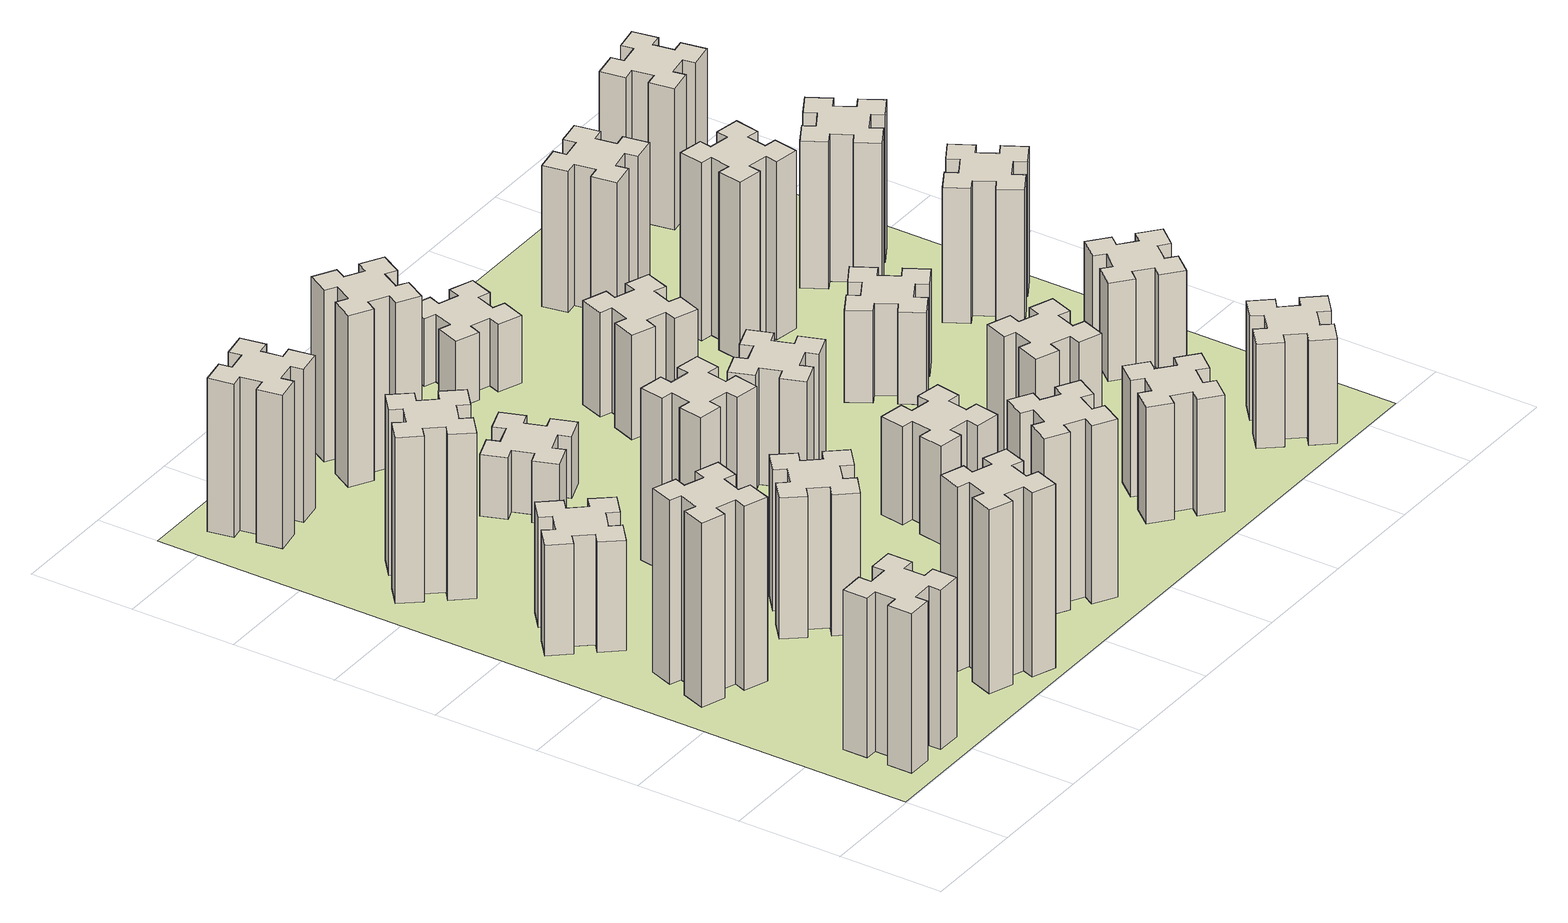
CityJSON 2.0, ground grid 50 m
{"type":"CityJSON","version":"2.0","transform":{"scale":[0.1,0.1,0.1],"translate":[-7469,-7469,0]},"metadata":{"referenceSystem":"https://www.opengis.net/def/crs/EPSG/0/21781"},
"CityObjects":{
"building1":{"type":"Building","attributes":{"class":"1000","function":"1000","usage":"1000","yearOfConstruction":2016,"roofType":"1000","measuredHeight":78,"storeysAboveGround":30,"storeysBelowGround":0},"geometry":[{"type":"Solid","lod":"1","boundaries":[[[[0,1,2,3,4,5,6,7,8,9,10,11,12,13,14,15,16,17,18,19]],[[17,16,20,21]],[[16,15,22,20]],[[15,14,23,22]],[[14,13,24,23]],[[13,12,25,24]],[[12,11,26,25]],[[11,10,27,26]],[[10,9,28,27]],[[9,8,29,28]],[[8,7,30,29]],[[7,6,31,30]],[[6,5,32,31]],[[5,4,33,32]],[[4,3,34,33]],[[3,2,35,34]],[[2,1,36,35]],[[1,0,37,36]],[[0,19,38,37]],[[19,18,39,38]],[[18,17,21,39]],[[24,25,26,27,28,29,30,31,32,33,34,35,36,37,38,39,21,20,22,23]]]]}]},
"building2":{"type":"Building","attributes":{"class":"1000","function":"1000","usage":"1000","yearOfConstruction":2016,"roofType":"1000","measuredHeight":90,"storeysAboveGround":30,"storeysBelowGround":0},"geometry":[{"type":"Solid","lod":"1","boundaries":[[[[40,41,42,43,44,45,46,47,48,49,50,51,52,53,54,55,56,57,58,59]],[[57,56,60,61]],[[56,55,62,60]],[[55,54,63,62]],[[54,53,64,63]],[[53,52,65,64]],[[52,51,66,65]],[[51,50,67,66]],[[50,49,68,67]],[[49,48,69,68]],[[48,47,70,69]],[[47,46,71,70]],[[46,45,72,71]],[[45,44,73,72]],[[44,43,74,73]],[[43,42,75,74]],[[42,41,76,75]],[[41,40,77,76]],[[40,59,78,77]],[[59,58,79,78]],[[58,57,61,79]],[[64,65,66,67,68,69,70,71,72,73,74,75,76,77,78,79,61,60,62,63]]]]}]},
"building3":{"type":"Building","attributes":{"class":"1000","function":"1000","usage":"1000","yearOfConstruction":2016,"roofType":"1000","measuredHeight":54,"storeysAboveGround":30,"storeysBelowGround":0},"geometry":[{"type":"Solid","lod":"1","boundaries":[[[[80,81,82,83,84,85,86,87,88,89,90,91,92,93,94,95,96,97,98,99]],[[97,96,100,101]],[[96,95,102,100]],[[95,94,103,102]],[[94,93,104,103]],[[93,92,105,104]],[[92,91,106,105]],[[91,90,107,106]],[[90,89,108,107]],[[89,88,109,108]],[[88,87,110,109]],[[87,86,111,110]],[[86,85,112,111]],[[85,84,113,112]],[[84,83,114,113]],[[83,82,115,114]],[[82,81,116,115]],[[81,80,117,116]],[[80,99,118,117]],[[99,98,119,118]],[[98,97,101,119]],[[104,105,106,107,108,109,110,111,112,113,114,115,116,117,118,119,101,100,102,103]]]]}]},
"building4":{"type":"Building","attributes":{"class":"1000","function":"1000","usage":"1000","yearOfConstruction":2016,"roofType":"1000","measuredHeight":81,"storeysAboveGround":30,"storeysBelowGround":0},"geometry":[{"type":"Solid","lod":"1","boundaries":[[[[120,121,122,123,124,125,126,127,128,129,130,131,132,133,134,135,136,137,138,139]],[[137,136,140,141]],[[136,135,142,140]],[[135,134,143,142]],[[134,133,144,143]],[[133,132,145,144]],[[132,131,146,145]],[[131,130,147,146]],[[130,129,148,147]],[[129,128,149,148]],[[128,127,150,149]],[[127,126,151,150]],[[126,125,152,151]],[[125,124,153,152]],[[124,123,154,153]],[[123,122,155,154]],[[122,121,156,155]],[[121,120,157,156]],[[120,139,158,157]],[[139,138,159,158]],[[138,137,141,159]],[[144,145,146,147,148,149,150,151,152,153,154,155,156,157,158,159,141,140,142,143]]]]}]},
"building5":{"type":"Building","attributes":{"class":"1000","function":"1000","usage":"1000","yearOfConstruction":2016,"roofType":"1000","measuredHeight":90,"storeysAboveGround":30,"storeysBelowGround":0},"geometry":[{"type":"Solid","lod":"1","boundaries":[[[[160,161,162,163,164,165,166,167,168,169,170,171,172,173,174,175,176,177,178,179]],[[177,176,180,181]],[[176,175,182,180]],[[175,174,183,182]],[[174,173,184,183]],[[173,172,185,184]],[[172,171,186,185]],[[171,170,187,186]],[[170,169,188,187]],[[169,168,189,188]],[[168,167,190,189]],[[167,166,191,190]],[[166,165,192,191]],[[165,164,193,192]],[[164,163,194,193]],[[163,162,195,194]],[[162,161,196,195]],[[161,160,197,196]],[[160,179,198,197]],[[179,178,199,198]],[[178,177,181,199]],[[184,185,186,187,188,189,190,191,192,193,194,195,196,197,198,199,181,180,182,183]]]]}]},
"building6":{"type":"Building","attributes":{"class":"1000","function":"1000","usage":"1000","yearOfConstruction":2016,"roofType":"1000","measuredHeight":69,"storeysAboveGround":30,"storeysBelowGround":0},"geometry":[{"type":"Solid","lod":"1","boundaries":[[[[200,201,202,203,204,205,206,207,208,209,210,211,212,213,214,215,216,217,218,219]],[[217,216,220,221]],[[216,215,222,220]],[[215,214,223,222]],[[214,213,224,223]],[[213,212,225,224]],[[212,211,226,225]],[[211,210,227,226]],[[210,209,228,227]],[[209,208,229,228]],[[208,207,230,229]],[[207,206,231,230]],[[206,205,232,231]],[[205,204,233,232]],[[204,203,234,233]],[[203,202,235,234]],[[202,201,236,235]],[[201,200,237,236]],[[200,219,238,237]],[[219,218,239,238]],[[218,217,221,239]],[[224,225,226,227,228,229,230,231,232,233,234,235,236,237,238,239,221,220,222,223]]]]}]},
"building7":{"type":"Building","attributes":{"class":"1000","function":"1000","usage":"1000","yearOfConstruction":2016,"roofType":"1000","measuredHeight":75,"storeysAboveGround":30,"storeysBelowGround":0},"geometry":[{"type":"Solid","lod":"1","boundaries":[[[[240,241,242,243,244,245,246,247,248,249,250,251,252,253,254,255,256,257,258,259]],[[257,256,260,261]],[[256,255,262,260]],[[255,254,263,262]],[[254,253,264,263]],[[253,252,265,264]],[[252,251,266,265]],[[251,250,267,266]],[[250,249,268,267]],[[249,248,269,268]],[[248,247,270,269]],[[247,246,271,270]],[[246,245,272,271]],[[245,244,273,272]],[[244,243,274,273]],[[243,242,275,274]],[[242,241,276,275]],[[241,240,277,276]],[[240,259,278,277]],[[259,258,279,278]],[[258,257,261,279]],[[264,265,266,267,268,269,270,271,272,273,274,275,276,277,278,279,261,260,262,263]]]]}]},
"building8":{"type":"Building","attributes":{"class":"1000","function":"1000","usage":"1000","yearOfConstruction":2016,"roofType":"1000","measuredHeight":84,"storeysAboveGround":30,"storeysBelowGround":0},"geometry":[{"type":"Solid","lod":"1","boundaries":[[[[280,281,282,283,284,285,286,287,288,289,290,291,292,293,294,295,296,297,298,299]],[[297,296,300,301]],[[296,295,302,300]],[[295,294,303,302]],[[294,293,304,303]],[[293,292,305,304]],[[292,291,306,305]],[[291,290,307,306]],[[290,289,308,307]],[[289,288,309,308]],[[288,287,310,309]],[[287,286,311,310]],[[286,285,312,311]],[[285,284,313,312]],[[284,283,314,313]],[[283,282,315,314]],[[282,281,316,315]],[[281,280,317,316]],[[280,299,318,317]],[[299,298,319,318]],[[298,297,301,319]],[[304,305,306,307,308,309,310,311,312,313,314,315,316,317,318,319,301,300,302,303]]]]}]},
"building9":{"type":"Building","attributes":{"class":"1000","function":"1000","usage":"1000","yearOfConstruction":2016,"roofType":"1000","measuredHeight":87,"storeysAboveGround":30,"storeysBelowGround":0},"geometry":[{"type":"Solid","lod":"1","boundaries":[[[[320,321,322,323,324,325,326,327,328,329,330,331,332,333,334,335,336,337,338,339]],[[337,336,340,341]],[[336,335,342,340]],[[335,334,343,342]],[[334,333,344,343]],[[333,332,345,344]],[[332,331,346,345]],[[331,330,347,346]],[[330,329,348,347]],[[329,328,349,348]],[[328,327,350,349]],[[327,326,351,350]],[[326,325,352,351]],[[325,324,353,352]],[[324,323,354,353]],[[323,322,355,354]],[[322,321,356,355]],[[321,320,357,356]],[[320,339,358,357]],[[339,338,359,358]],[[338,337,341,359]],[[344,345,346,347,348,349,350,351,352,353,354,355,356,357,358,359,341,340,342,343]]]]}]},
"building10":{"type":"Building","attributes":{"class":"1000","function":"1000","usage":"1000","yearOfConstruction":2016,"roofType":"1000","measuredHeight":30,"storeysAboveGround":30,"storeysBelowGround":0},"geometry":[{"type":"Solid","lod":"1","boundaries":[[[[360,361,362,363,364,365,366,367,368,369,370,371,372,373,374,375,376,377,378,379]],[[377,376,380,381]],[[376,375,382,380]],[[375,374,383,382]],[[374,373,384,383]],[[373,372,385,384]],[[372,371,386,385]],[[371,370,387,386]],[[370,369,388,387]],[[369,368,389,388]],[[368,367,390,389]],[[367,366,391,390]],[[366,365,392,391]],[[365,364,393,392]],[[364,363,394,393]],[[363,362,395,394]],[[362,361,396,395]],[[361,360,397,396]],[[360,379,398,397]],[[379,378,399,398]],[[378,377,381,399]],[[384,385,386,387,388,389,390,391,392,393,394,395,396,397,398,399,381,380,382,383]]]]}]},
"building11":{"type":"Building","attributes":{"class":"1000","function":"1000","usage":"1000","yearOfConstruction":2016,"roofType":"1000","measuredHeight":84,"storeysAboveGround":30,"storeysBelowGround":0},"geometry":[{"type":"Solid","lod":"1","boundaries":[[[[400,401,402,403,404,405,406,407,408,409,410,411,412,413,414,415,416,417,418,419]],[[417,416,420,421]],[[416,415,422,420]],[[415,414,423,422]],[[414,413,424,423]],[[413,412,425,424]],[[412,411,426,425]],[[411,410,427,426]],[[410,409,428,427]],[[409,408,429,428]],[[408,407,430,429]],[[407,406,431,430]],[[406,405,432,431]],[[405,404,433,432]],[[404,403,434,433]],[[403,402,435,434]],[[402,401,436,435]],[[401,400,437,436]],[[400,419,438,437]],[[419,418,439,438]],[[418,417,421,439]],[[424,425,426,427,428,429,430,431,432,433,434,435,436,437,438,439,421,420,422,423]]]]}]},
"building12":{"type":"Building","attributes":{"class":"1000","function":"1000","usage":"1000","yearOfConstruction":2016,"roofType":"1000","measuredHeight":48,"storeysAboveGround":30,"storeysBelowGround":0},"geometry":[{"type":"Solid","lod":"1","boundaries":[[[[440,441,442,443,444,445,446,447,448,449,450,451,452,453,454,455,456,457,458,459]],[[457,456,460,461]],[[456,455,462,460]],[[455,454,463,462]],[[454,453,464,463]],[[453,452,465,464]],[[452,451,466,465]],[[451,450,467,466]],[[450,449,468,467]],[[449,448,469,468]],[[448,447,470,469]],[[447,446,471,470]],[[446,445,472,471]],[[445,444,473,472]],[[444,443,474,473]],[[443,442,475,474]],[[442,441,476,475]],[[441,440,477,476]],[[440,459,478,477]],[[459,458,479,478]],[[458,457,461,479]],[[464,465,466,467,468,469,470,471,472,473,474,475,476,477,478,479,461,460,462,463]]]]}]},
"building13":{"type":"Building","attributes":{"class":"1000","function":"1000","usage":"1000","yearOfConstruction":2016,"roofType":"1000","measuredHeight":57,"storeysAboveGround":30,"storeysBelowGround":0},"geometry":[{"type":"Solid","lod":"1","boundaries":[[[[480,481,482,483,484,485,486,487,488,489,490,491,492,493,494,495,496,497,498,499]],[[497,496,500,501]],[[496,495,502,500]],[[495,494,503,502]],[[494,493,504,503]],[[493,492,505,504]],[[492,491,506,505]],[[491,490,507,506]],[[490,489,508,507]],[[489,488,509,508]],[[488,487,510,509]],[[487,486,511,510]],[[486,485,512,511]],[[485,484,513,512]],[[484,483,514,513]],[[483,482,515,514]],[[482,481,516,515]],[[481,480,517,516]],[[480,499,518,517]],[[499,498,519,518]],[[498,497,501,519]],[[504,505,506,507,508,509,510,511,512,513,514,515,516,517,518,519,501,500,502,503]]]]}]},
"building14":{"type":"Building","attributes":{"class":"1000","function":"1000","usage":"1000","yearOfConstruction":2016,"roofType":"1000","measuredHeight":57,"storeysAboveGround":30,"storeysBelowGround":0},"geometry":[{"type":"Solid","lod":"1","boundaries":[[[[520,521,522,523,524,525,526,527,528,529,530,531,532,533,534,535,536,537,538,539]],[[537,536,540,541]],[[536,535,542,540]],[[535,534,543,542]],[[534,533,544,543]],[[533,532,545,544]],[[532,531,546,545]],[[531,530,547,546]],[[530,529,548,547]],[[529,528,549,548]],[[528,527,550,549]],[[527,526,551,550]],[[526,525,552,551]],[[525,524,553,552]],[[524,523,554,553]],[[523,522,555,554]],[[522,521,556,555]],[[521,520,557,556]],[[520,539,558,557]],[[539,538,559,558]],[[538,537,541,559]],[[544,545,546,547,548,549,550,551,552,553,554,555,556,557,558,559,541,540,542,543]]]]}]},
"building15":{"type":"Building","attributes":{"class":"1000","function":"1000","usage":"1000","yearOfConstruction":2016,"roofType":"1000","measuredHeight":51,"storeysAboveGround":30,"storeysBelowGround":0},"geometry":[{"type":"Solid","lod":"1","boundaries":[[[[560,561,562,563,564,565,566,567,568,569,570,571,572,573,574,575,576,577,578,579]],[[577,576,580,581]],[[576,575,582,580]],[[575,574,583,582]],[[574,573,584,583]],[[573,572,585,584]],[[572,571,586,585]],[[571,570,587,586]],[[570,569,588,587]],[[569,568,589,588]],[[568,567,590,589]],[[567,566,591,590]],[[566,565,592,591]],[[565,564,593,592]],[[564,563,594,593]],[[563,562,595,594]],[[562,561,596,595]],[[561,560,597,596]],[[560,579,598,597]],[[579,578,599,598]],[[578,577,581,599]],[[584,585,586,587,588,589,590,591,592,593,594,595,596,597,598,599,581,580,582,583]]]]}]},
"building16":{"type":"Building","attributes":{"class":"1000","function":"1000","usage":"1000","yearOfConstruction":2016,"roofType":"1000","measuredHeight":33,"storeysAboveGround":30,"storeysBelowGround":0},"geometry":[{"type":"Solid","lod":"1","boundaries":[[[[600,601,602,603,604,605,606,607,608,609,610,611,612,613,614,615,616,617,618,619]],[[617,616,620,621]],[[616,615,622,620]],[[615,614,623,622]],[[614,613,624,623]],[[613,612,625,624]],[[612,611,626,625]],[[611,610,627,626]],[[610,609,628,627]],[[609,608,629,628]],[[608,607,630,629]],[[607,606,631,630]],[[606,605,632,631]],[[605,604,633,632]],[[604,603,634,633]],[[603,602,635,634]],[[602,601,636,635]],[[601,600,637,636]],[[600,619,638,637]],[[619,618,639,638]],[[618,617,621,639]],[[624,625,626,627,628,629,630,631,632,633,634,635,636,637,638,639,621,620,622,623]]]]}]},
"building17":{"type":"Building","attributes":{"class":"1000","function":"1000","usage":"1000","yearOfConstruction":2016,"roofType":"1000","measuredHeight":60,"storeysAboveGround":30,"storeysBelowGround":0},"geometry":[{"type":"Solid","lod":"1","boundaries":[[[[640,641,642,643,644,645,646,647,648,649,650,651,652,653,654,655,656,657,658,659]],[[657,656,660,661]],[[656,655,662,660]],[[655,654,663,662]],[[654,653,664,663]],[[653,652,665,664]],[[652,651,666,665]],[[651,650,667,666]],[[650,649,668,667]],[[649,648,669,668]],[[648,647,670,669]],[[647,646,671,670]],[[646,645,672,671]],[[645,644,673,672]],[[644,643,674,673]],[[643,642,675,674]],[[642,641,676,675]],[[641,640,677,676]],[[640,659,678,677]],[[659,658,679,678]],[[658,657,661,679]],[[664,665,666,667,668,669,670,671,672,673,674,675,676,677,678,679,661,660,662,663]]]]}]},
"building18":{"type":"Building","attributes":{"class":"1000","function":"1000","usage":"1000","yearOfConstruction":2016,"roofType":"1000","measuredHeight":45,"storeysAboveGround":30,"storeysBelowGround":0},"geometry":[{"type":"Solid","lod":"1","boundaries":[[[[680,681,682,683,684,685,686,687,688,689,690,691,692,693,694,695,696,697,698,699]],[[697,696,700,701]],[[696,695,702,700]],[[695,694,703,702]],[[694,693,704,703]],[[693,692,705,704]],[[692,691,706,705]],[[691,690,707,706]],[[690,689,708,707]],[[689,688,709,708]],[[688,687,710,709]],[[687,686,711,710]],[[686,685,712,711]],[[685,684,713,712]],[[684,683,714,713]],[[683,682,715,714]],[[682,681,716,715]],[[681,680,717,716]],[[680,699,718,717]],[[699,698,719,718]],[[698,697,701,719]],[[704,705,706,707,708,709,710,711,712,713,714,715,716,717,718,719,701,700,702,703]]]]}]},
"building19":{"type":"Building","attributes":{"class":"1000","function":"1000","usage":"1000","yearOfConstruction":2016,"roofType":"1000","measuredHeight":51,"storeysAboveGround":30,"storeysBelowGround":0},"geometry":[{"type":"Solid","lod":"1","boundaries":[[[[720,721,722,723,724,725,726,727,728,729,730,731,732,733,734,735,736,737,738,739]],[[737,736,740,741]],[[736,735,742,740]],[[735,734,743,742]],[[734,733,744,743]],[[733,732,745,744]],[[732,731,746,745]],[[731,730,747,746]],[[730,729,748,747]],[[729,728,749,748]],[[728,727,750,749]],[[727,726,751,750]],[[726,725,752,751]],[[725,724,753,752]],[[724,723,754,753]],[[723,722,755,754]],[[722,721,756,755]],[[721,720,757,756]],[[720,739,758,757]],[[739,738,759,758]],[[738,737,741,759]],[[744,745,746,747,748,749,750,751,752,753,754,755,756,757,758,759,741,740,742,743]]]]}]},
"building20":{"type":"Building","attributes":{"class":"1000","function":"1000","usage":"1000","yearOfConstruction":2016,"roofType":"1000","measuredHeight":87,"storeysAboveGround":30,"storeysBelowGround":0},"geometry":[{"type":"Solid","lod":"1","boundaries":[[[[760,761,762,763,764,765,766,767,768,769,770,771,772,773,774,775,776,777,778,779]],[[777,776,780,781]],[[776,775,782,780]],[[775,774,783,782]],[[774,773,784,783]],[[773,772,785,784]],[[772,771,786,785]],[[771,770,787,786]],[[770,769,788,787]],[[769,768,789,788]],[[768,767,790,789]],[[767,766,791,790]],[[766,765,792,791]],[[765,764,793,792]],[[764,763,794,793]],[[763,762,795,794]],[[762,761,796,795]],[[761,760,797,796]],[[760,779,798,797]],[[779,778,799,798]],[[778,777,781,799]],[[784,785,786,787,788,789,790,791,792,793,794,795,796,797,798,799,781,780,782,783]]]]}]},
"building21":{"type":"Building","attributes":{"class":"1000","function":"1000","usage":"1000","yearOfConstruction":2016,"roofType":"1000","measuredHeight":69,"storeysAboveGround":30,"storeysBelowGround":0},"geometry":[{"type":"Solid","lod":"1","boundaries":[[[[800,801,802,803,804,805,806,807,808,809,810,811,812,813,814,815,816,817,818,819]],[[817,816,820,821]],[[816,815,822,820]],[[815,814,823,822]],[[814,813,824,823]],[[813,812,825,824]],[[812,811,826,825]],[[811,810,827,826]],[[810,809,828,827]],[[809,808,829,828]],[[808,807,830,829]],[[807,806,831,830]],[[806,805,832,831]],[[805,804,833,832]],[[804,803,834,833]],[[803,802,835,834]],[[802,801,836,835]],[[801,800,837,836]],[[800,819,838,837]],[[819,818,839,838]],[[818,817,821,839]],[[824,825,826,827,828,829,830,831,832,833,834,835,836,837,838,839,821,820,822,823]]]]}]},
"building22":{"type":"Building","attributes":{"class":"1000","function":"1000","usage":"1000","yearOfConstruction":2016,"roofType":"1000","measuredHeight":48,"storeysAboveGround":30,"storeysBelowGround":0},"geometry":[{"type":"Solid","lod":"1","boundaries":[[[[840,841,842,843,844,845,846,847,848,849,850,851,852,853,854,855,856,857,858,859]],[[857,856,860,861]],[[856,855,862,860]],[[855,854,863,862]],[[854,853,864,863]],[[853,852,865,864]],[[852,851,866,865]],[[851,850,867,866]],[[850,849,868,867]],[[849,848,869,868]],[[848,847,870,869]],[[847,846,871,870]],[[846,845,872,871]],[[845,844,873,872]],[[844,843,874,873]],[[843,842,875,874]],[[842,841,876,875]],[[841,840,877,876]],[[840,859,878,877]],[[859,858,879,878]],[[858,857,861,879]],[[864,865,866,867,868,869,870,871,872,873,874,875,876,877,878,879,861,860,862,863]]]]}]},
"building23":{"type":"Building","attributes":{"class":"1000","function":"1000","usage":"1000","yearOfConstruction":2016,"roofType":"1000","measuredHeight":66,"storeysAboveGround":30,"storeysBelowGround":0},"geometry":[{"type":"Solid","lod":"1","boundaries":[[[[880,881,882,883,884,885,886,887,888,889,890,891,892,893,894,895,896,897,898,899]],[[897,896,900,901]],[[896,895,902,900]],[[895,894,903,902]],[[894,893,904,903]],[[893,892,905,904]],[[892,891,906,905]],[[891,890,907,906]],[[890,889,908,907]],[[889,888,909,908]],[[888,887,910,909]],[[887,886,911,910]],[[886,885,912,911]],[[885,884,913,912]],[[884,883,914,913]],[[883,882,915,914]],[[882,881,916,915]],[[881,880,917,916]],[[880,899,918,917]],[[899,898,919,918]],[[898,897,901,919]],[[904,905,906,907,908,909,910,911,912,913,914,915,916,917,918,919,901,900,902,903]]]]}]},
"building24":{"type":"Building","attributes":{"class":"1000","function":"1000","usage":"1000","yearOfConstruction":2016,"roofType":"1000","measuredHeight":72,"storeysAboveGround":30,"storeysBelowGround":0},"geometry":[{"type":"Solid","lod":"1","boundaries":[[[[920,921,922,923,924,925,926,927,928,929,930,931,932,933,934,935,936,937,938,939]],[[937,936,940,941]],[[936,935,942,940]],[[935,934,943,942]],[[934,933,944,943]],[[933,932,945,944]],[[932,931,946,945]],[[931,930,947,946]],[[930,929,948,947]],[[929,928,949,948]],[[928,927,950,949]],[[927,926,951,950]],[[926,925,952,951]],[[925,924,953,952]],[[924,923,954,953]],[[923,922,955,954]],[[922,921,956,955]],[[921,920,957,956]],[[920,939,958,957]],[[939,938,959,958]],[[938,937,941,959]],[[944,945,946,947,948,949,950,951,952,953,954,955,956,957,958,959,941,940,942,943]]]]}]},
"building25":{"type":"Building","attributes":{"class":"1000","function":"1000","usage":"1000","yearOfConstruction":2016,"roofType":"1000","measuredHeight":69,"storeysAboveGround":30,"storeysBelowGround":0},"geometry":[{"type":"Solid","lod":"1","boundaries":[[[[960,961,962,963,964,965,966,967,968,969,970,971,972,973,974,975,976,977,978,979]],[[977,976,980,981]],[[976,975,982,980]],[[975,974,983,982]],[[974,973,984,983]],[[973,972,985,984]],[[972,971,986,985]],[[971,970,987,986]],[[970,969,988,987]],[[969,968,989,988]],[[968,967,990,989]],[[967,966,991,990]],[[966,965,992,991]],[[965,964,993,992]],[[964,963,994,993]],[[963,962,995,994]],[[962,961,996,995]],[[961,960,997,996]],[[960,979,998,997]],[[979,978,999,998]],[[978,977,981,999]],[[984,985,986,987,988,989,990,991,992,993,994,995,996,997,998,999,981,980,982,983]]]]}]},
"landuse1":{"type":"LandUse","attributes":{"name":"plot1","function":"1010"},"geometry":[{"type":"MultiSurface","lod":"1","boundaries":[[[1000,1001,1002,1003]]]}]}
},
"vertices":[
[265,325,0],[265,225,0],[205,225,0],[205,105,0],[325,105,0],[325,165,0],[425,165,0],[425,105,0],[545,105,0],[545,225,0],[485,225,0],[485,325,0],[545,325,0],[545,445,0],[425,445,0],[425,385,0],[325,385,0],[325,445,0],[205,445,0],[205,325,0],[325,385,780],[325,445,780],[425,385,780],[425,445,780],[545,445,780],[545,325,780],[485,325,780],[485,225,780],[545,225,780],[545,105,780],[425,105,780],[425,165,780],[325,165,780],[325,105,780],[205,105,780],[205,225,780],[265,225,780],[265,325,780],[205,325,780],[205,445,780],
[460,1302,0],[366,1336,0],[387,1392,0],[274,1433,0],[233,1320,0],[289,1300,0],[255,1206,0],[199,1227,0],[157,1114,0],[270,1073,0],[291,1129,0],[385,1095,0],[364,1039,0],[477,997,0],[518,1110,0],[462,1131,0],[496,1225,0],[552,1204,0],[593,1317,0],[480,1358,0],[496,1225,900],[552,1204,900],[462,1131,900],[518,1110,900],[477,997,900],[364,1039,900],[385,1095,900],[291,1129,900],[270,1073,900],[157,1114,900],[199,1227,900],[255,1206,900],[289,1300,900],[233,1320,900],[274,1433,900],[387,1392,900],[366,1336,900],[460,1302,900],[480,1358,900],[593,1317,900],
[492,1888,0],[427,1964,0],[473,2003,0],[396,2095,0],[304,2018,0],[343,1972,0],[266,1907,0],[228,1953,0],[136,1876,0],[213,1784,0],[259,1823,0],[323,1746,0],[277,1708,0],[354,1616,0],[446,1693,0],[408,1739,0],[484,1803,0],[523,1757,0],[615,1834,0],[538,1926,0],[484,1803,540],[523,1757,540],[408,1739,540],[446,1693,540],[354,1616,540],[277,1708,540],[323,1746,540],[259,1823,540],[213,1784,540],[136,1876,540],[228,1953,540],[266,1907,540],[343,1972,540],[304,2018,540],[396,2095,540],[473,2003,540],[427,1964,540],[492,1888,540],[538,1926,540],[615,1834,540],
[343,2712,0],[266,2647,0],[228,2693,0],[136,2616,0],[213,2524,0],[259,2563,0],[323,2486,0],[277,2448,0],[354,2356,0],[446,2433,0],[408,2479,0],[484,2543,0],[523,2497,0],[615,2574,0],[538,2666,0],[492,2628,0],[427,2704,0],[473,2743,0],[396,2835,0],[304,2758,0],[427,2704,810],[473,2743,810],[492,2628,810],[538,2666,810],[615,2574,810],[523,2497,810],[484,2543,810],[408,2479,810],[446,2433,810],[354,2356,810],[277,2448,810],[323,2486,810],[259,2563,810],[213,2524,810],[136,2616,810],[228,2693,810],[266,2647,810],[343,2712,810],[304,2758,810],[396,2835,810],
[1029,360,0],[995,266,0],[939,287,0],[897,174,0],[1010,133,0],[1031,189,0],[1125,155,0],[1104,99,0],[1217,57,0],[1258,170,0],[1202,191,0],[1236,285,0],[1292,264,0],[1333,377,0],[1220,418,0],[1200,362,0],[1106,396,0],[1127,452,0],[1014,493,0],[973,380,0],[1106,396,900],[1127,452,900],[1200,362,900],[1220,418,900],[1333,377,900],[1292,264,900],[1236,285,900],[1202,191,900],[1258,170,900],[1217,57,900],[1104,99,900],[1125,155,900],[1031,189,900],[1010,133,900],[897,174,900],[939,287,900],[995,266,900],[1029,360,900],[973,380,900],[1014,493,900],
[1048,999,0],[1124,1063,0],[1163,1017,0],[1255,1094,0],[1178,1186,0],[1132,1148,0],[1067,1224,0],[1113,1263,0],[1036,1355,0],[944,1278,0],[983,1232,0],[906,1167,0],[868,1213,0],[776,1136,0],[853,1044,0],[899,1083,0],[963,1006,0],[917,968,0],[994,876,0],[1086,953,0],[963,1006,690],[917,968,690],[899,1083,690],[853,1044,690],[776,1136,690],[868,1213,690],[906,1167,690],[983,1232,690],[944,1278,690],[1036,1355,690],[1113,1263,690],[1067,1224,690],[1132,1148,690],[1178,1186,690],[1255,1094,690],[1163,1017,690],[1124,1063,690],[1048,999,690],[1086,953,690],[994,876,690],
[492,3405,0],[475,3504,0],[534,3514,0],[513,3632,0],[395,3611,0],[405,3552,0],[307,3535,0],[297,3594,0],[178,3573,0],[199,3455,0],[258,3465,0],[276,3367,0],[217,3357,0],[237,3238,0],[356,3259,0],[345,3318,0],[444,3336,0],[454,3277,0],[572,3297,0],[551,3416,0],[444,3336,750],[454,3277,750],[345,3318,750],[356,3259,750],[237,3238,750],[217,3357,750],[276,3367,750],[258,3465,750],[199,3455,750],[178,3573,750],[297,3594,750],[307,3535,750],[405,3552,750],[395,3611,750],[513,3632,750],[534,3514,750],[475,3504,750],[492,3405,750],[551,3416,750],[572,3297,750],
[1047,1656,0],[1145,1638,0],[1135,1579,0],[1253,1558,0],[1274,1677,0],[1215,1687,0],[1232,1785,0],[1291,1775,0],[1312,1893,0],[1194,1914,0],[1184,1855,0],[1085,1872,0],[1096,1931,0],[977,1952,0],[957,1834,0],[1016,1824,0],[998,1725,0],[939,1736,0],[918,1617,0],[1037,1597,0],[998,1725,840],[939,1736,840],[1016,1824,840],[957,1834,840],[977,1952,840],[1096,1931,840],[1085,1872,840],[1184,1855,840],[1194,1914,840],[1312,1893,840],[1291,1775,840],[1232,1785,840],[1215,1687,840],[1274,1677,840],[1253,1558,840],[1135,1579,840],[1145,1638,840],[1047,1656,840],[1037,1597,840],[918,1617,840],
[1657,305,0],[1744,255,0],[1714,203,0],[1818,143,0],[1878,247,0],[1826,277,0],[1876,364,0],[1928,334,0],[1988,438,0],[1884,498,0],[1854,446,0],[1767,496,0],[1797,548,0],[1693,608,0],[1633,504,0],[1685,474,0],[1635,387,0],[1583,417,0],[1523,313,0],[1627,253,0],[1635,387,870],[1583,417,870],[1685,474,870],[1633,504,870],[1693,608,870],[1797,548,870],[1767,496,870],[1854,446,870],[1884,498,870],[1988,438,870],[1928,334,870],[1876,364,870],[1826,277,870],[1878,247,870],[1818,143,870],[1714,203,870],[1744,255,870],[1657,305,870],[1627,253,870],[1523,313,870],
[1106,2475,0],[1200,2509,0],[1220,2453,0],[1333,2494,0],[1292,2607,0],[1236,2586,0],[1202,2680,0],[1258,2700,0],[1217,2813,0],[1104,2772,0],[1125,2716,0],[1031,2682,0],[1010,2738,0],[897,2697,0],[939,2584,0],[995,2605,0],[1029,2511,0],[973,2490,0],[1014,2377,0],[1127,2419,0],[1029,2511,300],[973,2490,300],[995,2605,300],[939,2584,300],[897,2697,300],[1010,2738,300],[1031,2682,300],[1125,2716,300],[1104,2772,300],[1217,2813,300],[1258,2700,300],[1202,2680,300],[1236,2586,300],[1292,2607,300],[1333,2494,300],[1220,2453,300],[1200,2509,300],[1106,2475,300],[1127,2419,300],[1014,2377,300],
[917,3265,0],[1004,3215,0],[974,3163,0],[1078,3103,0],[1138,3207,0],[1086,3237,0],[1136,3324,0],[1188,3294,0],[1248,3398,0],[1144,3458,0],[1114,3406,0],[1027,3456,0],[1057,3508,0],[953,3568,0],[893,3464,0],[945,3434,0],[895,3347,0],[843,3377,0],[783,3273,0],[887,3213,0],[895,3347,840],[843,3377,840],[945,3434,840],[893,3464,840],[953,3568,840],[1057,3508,840],[1027,3456,840],[1114,3406,840],[1144,3458,840],[1248,3398,840],[1188,3294,840],[1136,3324,840],[1086,3237,840],[1138,3207,840],[1078,3103,840],[974,3163,840],[1004,3215,840],[917,3265,840],[887,3213,840],[783,3273,840],
[2055,1047,0],[2072,1145,0],[2131,1135,0],[2152,1253,0],[2034,1274,0],[2024,1215,0],[1925,1232,0],[1936,1291,0],[1817,1312,0],[1797,1194,0],[1856,1184,0],[1838,1085,0],[1779,1096,0],[1758,977,0],[1877,957,0],[1887,1016,0],[1985,998,0],[1975,939,0],[2093,918,0],[2114,1037,0],[1985,998,480],[1975,939,480],[1887,1016,480],[1877,957,480],[1758,977,480],[1779,1096,480],[1838,1085,480],[1856,1184,480],[1797,1194,480],[1817,1312,480],[1936,1291,480],[1925,1232,480],[2024,1215,480],[2034,1274,480],[2152,1253,480],[2131,1135,480],[2072,1145,480],[2055,1047,480],[2114,1037,480],[2093,918,480],
[1846,1735,0],[1940,1769,0],[1960,1713,0],[2073,1754,0],[2032,1867,0],[1976,1846,0],[1942,1940,0],[1998,1960,0],[1957,2073,0],[1844,2032,0],[1865,1976,0],[1771,1942,0],[1750,1998,0],[1637,1957,0],[1679,1844,0],[1735,1865,0],[1769,1771,0],[1713,1750,0],[1754,1637,0],[1867,1679,0],[1769,1771,570],[1713,1750,570],[1735,1865,570],[1679,1844,570],[1637,1957,570],[1750,1998,570],[1771,1942,570],[1865,1976,570],[1844,2032,570],[1957,2073,570],[1998,1960,570],[1942,1940,570],[1976,1846,570],[2032,1867,570],[2073,1754,570],[1960,1713,570],[1940,1769,570],[1846,1735,570],[1867,1679,570],[1754,1637,570],
[2486,323,0],[2563,259,0],[2524,213,0],[2616,136,0],[2693,228,0],[2647,266,0],[2712,343,0],[2758,304,0],[2835,396,0],[2743,473,0],[2704,427,0],[2628,492,0],[2666,538,0],[2574,615,0],[2497,523,0],[2543,484,0],[2479,408,0],[2433,446,0],[2356,354,0],[2448,277,0],[2479,408,570],[2433,446,570],[2543,484,570],[2497,523,570],[2574,615,570],[2666,538,570],[2628,492,570],[2704,427,570],[2743,473,570],[2835,396,570],[2758,304,570],[2712,343,570],[2647,266,570],[2693,228,570],[2616,136,570],[2524,213,570],[2563,259,570],[2486,323,570],[2448,277,570],[2356,354,570],
[2040,2682,0],[1946,2716,0],[1967,2772,0],[1854,2813,0],[1813,2700,0],[1869,2680,0],[1835,2586,0],[1779,2607,0],[1737,2494,0],[1850,2453,0],[1871,2509,0],[1965,2475,0],[1944,2419,0],[2057,2377,0],[2098,2490,0],[2042,2511,0],[2076,2605,0],[2132,2584,0],[2173,2697,0],[2060,2738,0],[2076,2605,510],[2132,2584,510],[2042,2511,510],[2098,2490,510],[2057,2377,510],[1944,2419,510],[1965,2475,510],[1871,2509,510],[1850,2453,510],[1737,2494,510],[1779,2607,510],[1835,2586,510],[1869,2680,510],[1813,2700,510],[1854,2813,510],[1967,2772,510],[1946,2716,510],[2040,2682,510],[2060,2738,510],[2173,2697,510],
[1671,3249,0],[1765,3215,0],[1744,3159,0],[1857,3117,0],[1898,3230,0],[1842,3251,0],[1876,3345,0],[1932,3324,0],[1973,3437,0],[1860,3478,0],[1840,3422,0],[1746,3456,0],[1767,3512,0],[1654,3553,0],[1613,3440,0],[1669,3420,0],[1635,3326,0],[1579,3347,0],[1537,3234,0],[1650,3193,0],[1635,3326,330],[1579,3347,330],[1669,3420,330],[1613,3440,330],[1654,3553,330],[1767,3512,330],[1746,3456,330],[1840,3422,330],[1860,3478,330],[1973,3437,330],[1932,3324,330],[1876,3345,330],[1842,3251,330],[1898,3230,330],[1857,3117,330],[1744,3159,330],[1765,3215,330],[1671,3249,330],[1650,3193,330],[1537,3234,330],
[2682,931,0],[2716,1025,0],[2772,1004,0],[2813,1117,0],[2700,1158,0],[2680,1102,0],[2586,1136,0],[2607,1192,0],[2494,1233,0],[2453,1120,0],[2509,1100,0],[2475,1006,0],[2419,1027,0],[2377,914,0],[2490,873,0],[2511,929,0],[2605,895,0],[2584,839,0],[2697,797,0],[2738,910,0],[2605,895,600],[2584,839,600],[2511,929,600],[2490,873,600],[2377,914,600],[2419,1027,600],[2475,1006,600],[2509,1100,600],[2453,1120,600],[2494,1233,600],[2607,1192,600],[2586,1136,600],[2680,1102,600],[2700,1158,600],[2813,1117,600],[2772,1004,600],[2716,1025,600],[2682,931,600],[2738,910,600],[2697,797,600],
[2575,1844,0],[2625,1757,0],[2573,1727,0],[2633,1623,0],[2737,1683,0],[2707,1735,0],[2794,1785,0],[2824,1733,0],[2928,1793,0],[2868,1897,0],[2816,1867,0],[2766,1954,0],[2818,1984,0],[2758,2088,0],[2654,2028,0],[2684,1976,0],[2597,1926,0],[2567,1978,0],[2463,1918,0],[2523,1814,0],[2597,1926,450],[2567,1978,450],[2684,1976,450],[2654,2028,450],[2758,2088,450],[2818,1984,450],[2766,1954,450],[2816,1867,450],[2868,1897,450],[2928,1793,450],[2824,1733,450],[2794,1785,450],[2707,1735,450],[2737,1683,450],[2633,1623,450],[2573,1727,450],[2625,1757,450],[2575,1844,450],[2523,1814,450],[2463,1918,450],
[3368,159,0],[3444,223,0],[3483,177,0],[3575,254,0],[3498,346,0],[3452,308,0],[3387,384,0],[3433,423,0],[3356,515,0],[3264,438,0],[3303,392,0],[3226,327,0],[3188,373,0],[3096,296,0],[3173,204,0],[3219,243,0],[3283,166,0],[3237,128,0],[3314,36,0],[3406,113,0],[3283,166,510],[3237,128,510],[3219,243,510],[3173,204,510],[3096,296,510],[3188,373,510],[3226,327,510],[3303,392,510],[3264,438,510],[3356,515,510],[3433,423,510],[3387,384,510],[3452,308,510],[3498,346,510],[3575,254,510],[3483,177,510],[3444,223,510],[3368,159,510],[3406,113,510],[3314,36,510],
[2627,2496,0],[2725,2478,0],[2715,2419,0],[2833,2398,0],[2854,2517,0],[2795,2527,0],[2812,2625,0],[2871,2615,0],[2892,2733,0],[2774,2754,0],[2764,2695,0],[2665,2712,0],[2676,2771,0],[2557,2792,0],[2537,2674,0],[2596,2664,0],[2578,2565,0],[2519,2576,0],[2498,2457,0],[2617,2437,0],[2578,2565,870],[2519,2576,870],[2596,2664,870],[2537,2674,870],[2557,2792,870],[2676,2771,870],[2665,2712,870],[2764,2695,870],[2774,2754,870],[2892,2733,870],[2871,2615,870],[2812,2625,870],[2795,2527,870],[2854,2517,870],[2833,2398,870],[2715,2419,870],[2725,2478,870],[2627,2496,870],[2617,2437,870],[2498,2457,870],
[2565,3118,0],[2664,3136,0],[2674,3077,0],[2792,3097,0],[2771,3216,0],[2712,3205,0],[2695,3304,0],[2754,3314,0],[2733,3432,0],[2615,3411,0],[2625,3352,0],[2527,3335,0],[2517,3394,0],[2398,3373,0],[2419,3255,0],[2478,3265,0],[2496,3167,0],[2437,3157,0],[2457,3038,0],[2576,3059,0],[2496,3167,690],[2437,3157,690],[2478,3265,690],[2419,3255,690],[2398,3373,690],[2517,3394,690],[2527,3335,690],[2625,3352,690],[2615,3411,690],[2733,3432,690],[2754,3314,690],[2695,3304,690],[2712,3205,690],[2771,3216,690],[2792,3097,690],[2674,3077,690],[2664,3136,690],[2565,3118,690],[2576,3059,690],[2457,3038,690],
[3487,1006,0],[3552,1083,0],[3598,1044,0],[3675,1136,0],[3583,1213,0],[3544,1167,0],[3468,1232,0],[3506,1278,0],[3414,1355,0],[3337,1263,0],[3383,1224,0],[3319,1148,0],[3273,1186,0],[3196,1094,0],[3288,1017,0],[3326,1063,0],[3403,999,0],[3364,953,0],[3456,876,0],[3533,968,0],[3403,999,480],[3364,953,480],[3326,1063,480],[3288,1017,480],[3196,1094,480],[3273,1186,480],[3319,1148,480],[3383,1224,480],[3337,1263,480],[3414,1355,480],[3506,1278,480],[3468,1232,480],[3544,1167,480],[3583,1213,480],[3675,1136,480],[3598,1044,480],[3552,1083,480],[3487,1006,480],[3533,968,480],[3456,876,480],
[3556,1867,0],[3506,1954,0],[3558,1984,0],[3498,2088,0],[3394,2028,0],[3424,1976,0],[3337,1926,0],[3307,1978,0],[3203,1918,0],[3263,1814,0],[3315,1844,0],[3365,1757,0],[3313,1727,0],[3373,1623,0],[3477,1683,0],[3447,1735,0],[3534,1785,0],[3564,1733,0],[3668,1793,0],[3608,1897,0],[3534,1785,660],[3564,1733,660],[3447,1735,660],[3477,1683,660],[3373,1623,660],[3313,1727,660],[3365,1757,660],[3315,1844,660],[3263,1814,660],[3203,1918,660],[3307,1978,660],[3337,1926,660],[3424,1976,660],[3394,2028,660],[3498,2088,660],[3558,1984,660],[3506,1954,660],[3556,1867,660],[3608,1897,660],[3668,1793,660],
[3456,2507,0],[3406,2594,0],[3458,2624,0],[3398,2728,0],[3294,2668,0],[3324,2616,0],[3237,2566,0],[3207,2618,0],[3103,2558,0],[3163,2454,0],[3215,2484,0],[3265,2397,0],[3213,2367,0],[3273,2263,0],[3377,2323,0],[3347,2375,0],[3434,2425,0],[3464,2373,0],[3568,2433,0],[3508,2537,0],[3434,2425,720],[3464,2373,720],[3347,2375,720],[3377,2323,720],[3273,2263,720],[3213,2367,720],[3265,2397,720],[3215,2484,720],[3163,2454,720],[3103,2558,720],[3207,2618,720],[3237,2566,720],[3324,2616,720],[3294,2668,720],[3398,2728,720],[3458,2624,720],[3406,2594,720],[3456,2507,720],[3508,2537,720],[3568,2433,720],
[3218,3465,0],[3236,3367,0],[3177,3357,0],[3197,3238,0],[3316,3259,0],[3305,3318,0],[3404,3336,0],[3414,3277,0],[3532,3297,0],[3511,3416,0],[3452,3405,0],[3435,3504,0],[3494,3514,0],[3473,3632,0],[3355,3611,0],[3365,3552,0],[3267,3535,0],[3257,3594,0],[3138,3573,0],[3159,3455,0],[3267,3535,690],[3257,3594,690],[3365,3552,690],[3355,3611,690],[3473,3632,690],[3494,3514,690],[3435,3504,690],[3452,3405,690],[3511,3416,690],[3532,3297,690],[3414,3277,690],[3404,3336,690],[3305,3318,690],[3316,3259,690],[3197,3238,690],[3177,3357,690],[3236,3367,690],[3218,3465,690],[3159,3455,690],[3138,3573,690],
[5,3705,0],[3705,3705,0],[3705,5,0],[5,5,0]
]}
